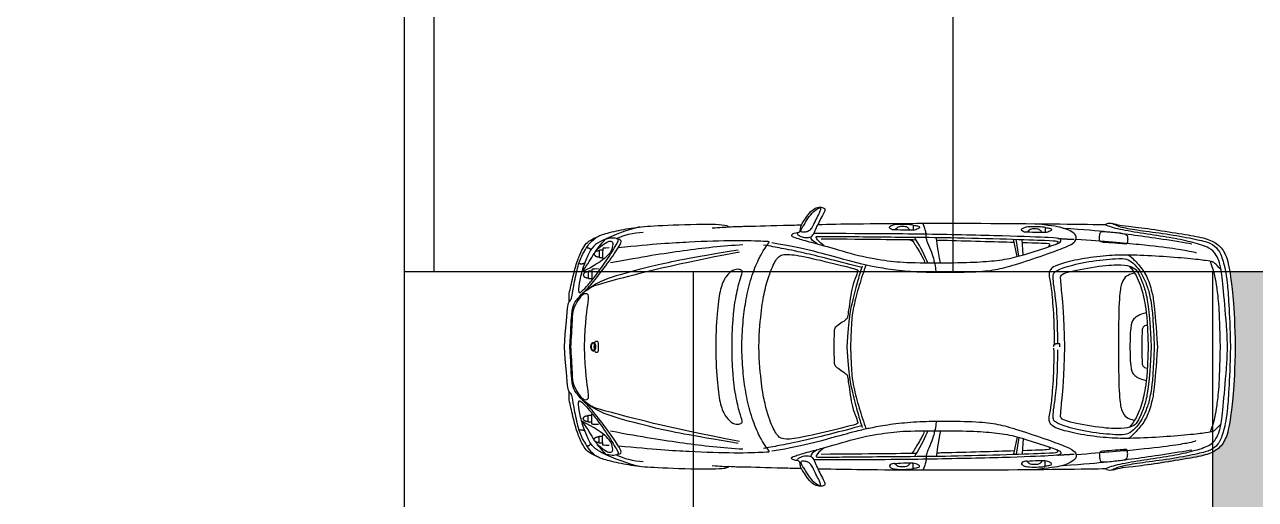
# Model space of a CAD drawing. Header units: metres. Extents: x 1203 to 2640, y 535 to 1122.
# Drawn here: x 1230.22 to 1239.85, y 617.97 to 621.69 of the extents above; entities that cross this region are included whole.
import ezdxf

# ---------------------------------------------------------------- set-up
doc = ezdxf.new("R2010")
doc.units = ezdxf.units.M
doc.layers.add('car', color=253, linetype='Continuous')
doc.layers.add('line work', color=7, linetype='Continuous')
picture_1 = doc.add_image_def('image1.png', size_in_pixel=(941, 730))

msp = doc.modelspace()

# ---------------------------------------------------------------- hatches: boundary and pattern name
at = {"layer": 'line work', "lineweight": -3}
h = msp.add_hatch(color=8, dxfattribs=at)
h.dxf.hatch_style = 1
edge = h.paths.add_edge_path()
edge.add_line((1243.584, 619.76), (1239.6533, 619.76))
edge.add_spline(control_points=[(1239.6533, 619.76), (1239.6556, 619.7463), (1239.6704, 619.6537), (1239.6897, 619.5106), (1239.696, 619.1698)], knot_values=[72.571127, 72.571127, 72.571127, 72.571127, 72.761434, 73.761434, 73.761434, 73.761434, 73.761434], degree=3, periodic=0)
edge.add_spline(control_points=[(1239.696, 619.1698), (1239.6897, 618.829), (1239.6573, 618.5886), (1239.6276, 618.4418), (1239.5739, 618.377), (1239.5339, 618.3514), (1239.52, 618.3443)], knot_values=[69.120782, 69.120782, 69.120782, 69.120782, 70.120782, 71.120782, 72.120782, 72.571127, 72.571127, 72.571127, 72.571127], degree=3, periodic=0)
edge.add_spline(control_points=[(1238.7321, 618.203), (1238.7337, 618.2032), (1238.7541, 618.2068), (1238.787, 618.2195), (1238.8738, 618.2257), (1239.0935, 618.2554), (1239.3151, 618.2923), (1239.449, 618.3152), (1239.503, 618.3357), (1239.52, 618.3443)], knot_values=[63.487135, 63.487135, 63.487135, 63.487135, 63.571127, 64.571127, 65.571127, 66.571127, 67.571127, 68.571127, 69.120782, 69.120782, 69.120782, 69.120782], degree=3, periodic=0)
edge.add_line((1239.52, 618.3443), (1239.52, 617.728))
edge.add_line((1239.52, 617.728), (1243.584, 617.728))
edge.add_line((1243.584, 617.728), (1243.584, 619.76))

# ---------------------------------------------------------------- linework, layer by layer
at = {"layer": 'car'}
for points in [[(1236.4227, 619.976), (1236.3881, 620.0016), (1236.377, 620.017), (1236.3728, 620.0294)], [(1237.1994, 620.0056), (1237.1859, 620.0281)], [(1237.9888, 619.8758), (1237.9611, 620.0121)], [(1238.0026, 619.8795), (1237.982, 620.0114)], [(1238.0368, 619.8893), (1238.0287, 620.0099)], [(1237.9888, 618.4639), (1237.9611, 618.3276)], [(1238.0026, 618.4601), (1237.982, 618.3282)], [(1238.0368, 618.4503), (1238.0287, 618.3298)], [(1236.4227, 618.3637), (1236.3881, 618.3381), (1236.377, 618.3226), (1236.3728, 618.3102)], [(1237.1994, 618.334), (1237.1859, 618.3115)]]:
    msp.add_lwpolyline(points, dxfattribs=at)
for points, knots in [([(1238.6885, 620.133), (1238.6857, 620.131), (1238.6845, 620.1289), (1238.6848, 620.1267), (1238.5535, 620.1289), (1237.6989, 620.14), (1236.8373, 620.1356), (1236.515, 620.1297), (1236.4292, 620.1278), (1236.4316, 620.1333), (1236.4419, 620.1557), (1236.4656, 620.1987), (1236.4881, 620.2428), (1236.4805, 620.2567), (1236.4465, 620.2658), (1236.4063, 620.2562), (1236.3618, 620.2208), (1236.3221, 620.1605), (1236.3094, 620.1386), (1236.3028, 620.1274), (1236.3013, 620.1247), (1236.2503, 620.1234), (1236.0572, 620.1179), (1235.8474, 620.1126), (1235.7812, 620.1118), (1235.7325, 620.109), (1235.7176, 620.1245), (1235.5981, 620.1352), (1235.1682, 620.119), (1235.0097, 620.1085), (1234.8465, 620.0774), (1234.733, 620.0478), (1234.7054, 620.0328), (1234.6973, 620.0274), (1234.6775, 620.0215), (1234.6308, 619.9957), (1234.6001, 619.9608), (1234.5646, 619.894), (1234.5292, 619.7936), (1234.4943, 619.6382), (1234.4772, 619.5702), (1234.4829, 619.5222), (1234.4805, 619.5184), (1234.4737, 619.5046), (1234.4661, 619.4628), (1234.4444, 619.1698), (1234.4661, 618.8768), (1234.4737, 618.835), (1234.4805, 618.8213), (1234.4829, 618.8175), (1234.4772, 618.7694), (1234.4943, 618.7015), (1234.5292, 618.5461), (1234.5646, 618.4456), (1234.6001, 618.3788), (1234.6308, 618.344), (1234.6775, 618.3182), (1234.6973, 618.3123), (1234.7054, 618.3068), (1234.733, 618.2919), (1234.8465, 618.2622), (1235.0097, 618.2311), (1235.1682, 618.2206), (1235.5981, 618.2044), (1235.7176, 618.2151), (1235.7325, 618.2306), (1235.7812, 618.2279), (1235.8474, 618.227), (1236.0572, 618.2217), (1236.2503, 618.2162), (1236.3013, 618.2149), (1236.3028, 618.2123), (1236.3094, 618.2011), (1236.3221, 618.1792), (1236.3618, 618.1189), (1236.4063, 618.0835), (1236.4465, 618.0739), (1236.4805, 618.083), (1236.4881, 618.0969), (1236.4656, 618.1409), (1236.4419, 618.1839), (1236.4316, 618.2064), (1236.4292, 618.2118), (1236.515, 618.2099), (1236.8373, 618.204), (1237.6989, 618.1996), (1238.5535, 618.2107), (1238.6848, 618.2129), (1238.6845, 618.2108), (1238.6857, 618.2087), (1238.6885, 618.2066), (1238.7047, 618.1998), (1238.7427, 618.2024), (1238.787, 618.2195), (1238.8738, 618.2257), (1239.0935, 618.2554), (1239.3151, 618.2923), (1239.4727, 618.3193), (1239.5618, 618.3625), (1239.6276, 618.4418), (1239.6573, 618.5886), (1239.6897, 618.829), (1239.696, 619.1698), (1239.6897, 619.5106), (1239.6573, 619.7511), (1239.6276, 619.8979), (1239.5618, 619.9771), (1239.4727, 620.0203), (1239.3151, 620.0474), (1239.0935, 620.0843), (1238.8738, 620.114), (1238.787, 620.1202), (1238.7427, 620.1373), (1238.7047, 620.1399), (1238.6885, 620.133)], [9.811373, 9.811373, 9.811373, 9.811373, 10.30411, 10.30411, 10.30411, 11.197316, 12.197316, 12.644155, 12.644155, 12.644155, 12.969408, 13.969408, 14.969408, 15.969408, 16.969408, 17.969408, 18.969408, 19.969408, 20.969408, 21.294549, 21.294549, 21.294549, 21.606904, 22.606904, 23.220672, 23.220672, 23.220672, 24.159635, 25.159635, 26.159635, 27.159635, 28.159635, 28.738873, 28.738873, 28.738873, 29.738873, 30.738873, 31.738873, 32.738873, 33.738873, 34.738873, 34.738873, 34.738873, 35.285563, 36.285563, 36.285563, 36.285563, 37.285563, 37.832254, 37.832254, 37.832254, 38.832254, 39.832254, 40.832254, 41.832254, 42.832254, 43.832254, 43.832254, 43.832254, 44.411492, 45.411492, 46.411492, 47.411492, 48.411492, 49.350455, 49.350455, 49.350455, 49.964223, 50.964223, 51.276578, 51.276578, 51.276578, 51.601719, 52.601719, 53.601719, 54.601719, 55.601719, 56.601719, 57.601719, 58.601719, 59.601719, 59.926972, 59.926972, 59.926972, 60.373811, 61.373811, 62.267016, 62.267016, 62.267016, 62.759754, 62.759754, 62.759754, 63.571127, 64.571127, 65.571127, 66.571127, 67.571127, 68.571127, 69.571127, 70.571127, 71.571127, 72.571127, 72.571127, 72.571127, 73.571127, 74.571127, 75.571127, 76.571127, 77.571127, 78.571127, 79.571127, 80.571127, 81.571127, 82.382499, 82.382499, 82.382499, 82.382499]), ([(1236.3013, 620.1247), (1236.2981, 620.1193), (1236.2915, 620.1069), (1236.2921, 620.1), (1236.2913, 620.0946), (1236.2906, 620.0891), (1236.2871, 620.0757), (1236.2828, 620.0647), (1236.268, 620.0604), (1236.267, 620.0513), (1236.2866, 620.0375), (1236.3221, 620.0217), (1236.3699, 620.026), (1236.3895, 620.0375), (1236.4126, 620.0887), (1236.4241, 620.1165), (1236.4292, 620.1278)], [18.325141, 18.325141, 18.325141, 18.325141, 19, 20, 20, 20, 21, 22, 23, 24, 25, 26, 27, 28, 29, 29.674747, 29.674747, 29.674747, 29.674747]), ([(1237.1754, 620.1209), (1237.19, 620.1192), (1237.2211, 620.1147), (1237.2281, 620.108), (1237.2205, 620.0968), (1237.1907, 620.0818), (1237.1269, 620.0812), (1237.0565, 620.0833), (1237.0334, 620.0862), (1237.0325, 620.0863)], [0.348642, 0.348642, 0.348642, 0.348642, 1, 2, 3, 4, 5, 6, 6.040441, 6.040441, 6.040441, 6.040441]), ([(1238.6848, 618.2129), (1238.6852, 618.2151), (1238.6872, 618.2174), (1238.6908, 618.2197), (1238.7194, 618.2328), (1238.8153, 618.2575), (1239.0051, 618.2875), (1239.213, 618.3174), (1239.3691, 618.3524), (1239.5033, 618.3947), (1239.5493, 618.4494), (1239.5748, 618.5078), (1239.5931, 618.5968), (1239.6171, 618.8631), (1239.6364, 619.1058), (1239.6358, 619.1698), (1239.6364, 619.2339), (1239.6171, 619.4766), (1239.5931, 619.7428), (1239.5748, 619.8318), (1239.5493, 619.8902), (1239.5033, 619.9449), (1239.3691, 619.9872), (1239.213, 620.0222), (1239.0051, 620.0521), (1238.8153, 620.0821), (1238.7194, 620.1068), (1238.6908, 620.1199), (1238.6872, 620.1222), (1238.6852, 620.1245), (1238.6848, 620.1267)], [0, 0, 0, 0, 0.507262, 0.507262, 0.507262, 1.359712, 2.359712, 3.359712, 4.359712, 5.359712, 6.359712, 7.359712, 8.359712, 9.359712, 10.359712, 10.359712, 10.359712, 11.359712, 12.359712, 13.359712, 14.359712, 15.359712, 16.359712, 17.359712, 18.359712, 19.359712, 20.212163, 20.212163, 20.212163, 20.719425, 20.719425, 20.719425, 20.719425]), ([(1238.7321, 620.1367), (1238.7683, 620.1166), (1238.8257, 620.1003), (1238.9871, 620.0751), (1239.2132, 620.0474), (1239.4197, 620.0051), (1239.508, 619.9825), (1239.5641, 619.9373), (1239.6028, 619.849), (1239.6342, 619.7067), (1239.6509, 619.4609), (1239.6597, 619.1698), (1239.6509, 618.8787), (1239.6342, 618.6329), (1239.6028, 618.4907), (1239.5641, 618.4024), (1239.508, 618.3572), (1239.4197, 618.3345), (1239.2132, 618.2922), (1238.9871, 618.2645), (1238.8257, 618.2394), (1238.7683, 618.2231), (1238.7321, 618.203)], [0, 0, 0, 0, 1, 2, 3, 4, 5, 6, 7, 8, 9, 9, 9, 10, 11, 12, 13, 14, 15, 16, 17, 18, 18, 18, 18]), ([(1234.4829, 619.5222), (1234.4849, 619.5253), (1234.4915, 619.5329), (1234.5048, 619.5565), (1234.512, 619.615), (1234.5435, 619.7816), (1234.5759, 619.8789), (1234.6412, 619.9846), (1234.6752, 620.01), (1234.6914, 620.0234), (1234.6973, 620.0274)], [1.54669, 1.54669, 1.54669, 1.54669, 2, 3, 4, 5, 6, 7, 8, 8.420762, 8.420762, 8.420762, 8.420762]), ([(1238.2091, 620.1027), (1238.2237, 620.101), (1238.2548, 620.0965), (1238.2618, 620.0897), (1238.2542, 620.0785), (1238.2244, 620.0635), (1238.1606, 620.063), (1238.0902, 620.0651), (1238.0671, 620.068), (1238.0662, 620.0681)], [0.348642, 0.348642, 0.348642, 0.348642, 1, 2, 3, 4, 5, 6, 6.040441, 6.040441, 6.040441, 6.040441]), ([(1234.8633, 618.3285), (1234.8921, 618.3294), (1234.8906, 618.3528), (1234.8614, 618.4075), (1234.7352, 618.5811), (1234.6331, 618.7095), (1234.5762, 618.7606), (1234.5412, 618.8029), (1234.523, 618.8277), (1234.4989, 618.8911), (1234.496, 619.056), (1234.4872, 619.1698), (1234.496, 619.2836), (1234.4989, 619.4485), (1234.523, 619.512), (1234.5412, 619.5368), (1234.5762, 619.5791), (1234.6331, 619.6301), (1234.7352, 619.7585), (1234.8614, 619.9321), (1234.8906, 619.9869), (1234.8921, 620.0102), (1234.8633, 620.0112)], [0, 0, 0, 0, 1, 2, 3, 4, 5, 6, 7, 8, 9, 9, 9, 10, 11, 12, 13, 14, 15, 16, 17, 18, 18, 18, 18]), ([(1234.7021, 619.9348), (1234.7752, 619.9919), (1234.803, 620.0007), (1234.8254, 619.9889), (1234.823, 619.9552), (1234.8004, 619.8853), (1234.6806, 619.8016), (1234.5803, 619.7538), (1234.6192, 619.7998), (1234.6469, 619.8512), (1234.6752, 619.8957), (1234.6785, 619.9007)], [0, 0, 0, 0, 1, 2, 3, 4, 5, 5, 5, 6, 6.129685, 6.129685, 6.129685, 6.129685]), ([(1234.8664, 618.3949), (1235.147, 618.3663), (1235.4339, 618.3485), (1235.7875, 618.3363), (1236.0432, 618.3459), (1236.0485, 618.3469), (1236.0494, 618.3502), (1236.0413, 618.3613), (1236.0106, 618.4048), (1235.9599, 618.4876), (1235.8991, 618.6508), (1235.8618, 618.8174), (1235.8422, 618.9705), (1235.8342, 619.1159), (1235.8334, 619.1698), (1235.8342, 619.2238), (1235.8422, 619.3691), (1235.8618, 619.5223), (1235.8991, 619.6888), (1235.9599, 619.852), (1236.0106, 619.9348), (1236.0413, 619.9784), (1236.0494, 619.9894), (1236.0485, 619.9927), (1236.0432, 619.9937), (1235.7875, 620.0033), (1235.4339, 619.9911), (1235.147, 619.9733), (1234.8664, 619.9448)], [0, 0, 0, 0, 1, 2, 3, 4, 5, 6, 7, 8, 9, 10, 11, 12, 12, 12, 13, 14, 15, 16, 17, 18, 19, 20, 21, 22, 23, 24, 24, 24, 24]), ([(1237.2897, 619.8276), (1237.2723, 619.8733), (1237.2308, 619.9524), (1237.1994, 620.0056), (1237.0546, 620.0077), (1236.8525, 620.0096), (1236.4548, 620.0128)], [0, 0, 0, 0, 1, 1, 1, 1.647053, 1.647053, 1.647053, 1.647053]), ([(1237.9664, 619.986), (1237.8187, 619.9903), (1237.573, 619.9979), (1237.3757, 620.0024), (1237.3599, 620.0027)], [2.031077, 2.031077, 2.031077, 2.031077, 3, 3.084546, 3.084546, 3.084546, 3.084546]), ([(1238.237, 619.9538), (1238.2526, 619.9711), (1238.2472, 619.9779), (1238.1417, 619.9808), (1238.0305, 619.9841)], [0, 0, 0, 0, 1, 1.877916, 1.877916, 1.877916, 1.877916]), ([(1235.9663, 619.1698), (1235.9773, 618.9213), (1236.0143, 618.6948), (1236.0761, 618.5328), (1236.1228, 618.4504), (1236.1955, 618.4408), (1236.3575, 618.4696), (1236.6842, 618.5493), (1236.7432, 618.5671), (1236.7421, 618.5733), (1236.7394, 618.5892), (1236.703, 618.6803), (1236.6854, 618.7647), (1236.6728, 618.8647), (1236.6619, 618.9349), (1236.661, 618.9493), (1236.6223, 618.9782), (1236.5737, 619.0097), (1236.5557, 619.0286), (1236.5557, 619.0637), (1236.5548, 619.1698), (1236.5557, 619.2759), (1236.5557, 619.311), (1236.5737, 619.33), (1236.6223, 619.3615), (1236.661, 619.3903), (1236.6619, 619.4047), (1236.6728, 619.475), (1236.6854, 619.5749), (1236.703, 619.6593), (1236.7394, 619.7504), (1236.7421, 619.7663), (1236.7432, 619.7725), (1236.6842, 619.7904), (1236.3575, 619.87), (1236.1955, 619.8988), (1236.1228, 619.8892), (1236.0761, 619.8068), (1236.0143, 619.6449), (1235.9773, 619.4184), (1235.9663, 619.1698)], [0, 0, 0, 0, 1, 2, 3, 4, 5, 6, 7, 8, 9, 10, 11, 12, 13, 14, 15, 16, 17, 18, 18, 18, 19, 20, 21, 22, 23, 24, 25, 26, 27, 28, 29, 30, 31, 32, 33, 34, 35, 36, 36, 36, 36]), ([(1239.5857, 619.7732), (1239.5358, 619.8276), (1239.5223, 619.8346), (1239.4797, 619.8435), (1239.3397, 619.8601), (1239.1027, 619.879), (1238.8581, 619.8902), (1238.6944, 619.8849), (1238.4823, 619.8595), (1238.3086, 619.8151), (1238.2589, 619.7874), (1238.243, 619.7631), (1238.2371, 619.733), (1238.2477, 619.6816), (1238.2584, 619.6205), (1238.2759, 619.415), (1238.2794, 619.2477), (1238.2776, 619.1802)], [0, 0, 0, 0, 1, 2, 3, 4, 5, 6, 7, 8, 9, 10, 11, 12, 13, 14, 14.950636, 14.950636, 14.950636, 14.950636]), ([(1238.3072, 619.1932), (1238.3067, 619.3791), (1238.2944, 619.5329), (1238.2766, 619.6457), (1238.2676, 619.7241), (1238.2748, 619.7538), (1238.3442, 619.7898), (1238.5459, 619.8421), (1238.7864, 619.8628), (1238.8458, 619.8592), (1238.898, 619.8304), (1238.9512, 619.7646), (1238.98, 619.7079), (1239.0115, 619.6376), (1239.034, 619.5467), (1239.052, 619.4296), (1239.0619, 619.1698), (1239.052, 618.91), (1239.034, 618.793), (1239.0115, 618.702), (1238.98, 618.6318), (1238.9512, 618.575), (1238.898, 618.5093), (1238.8458, 618.4805), (1238.7864, 618.4769), (1238.5459, 618.4976), (1238.3442, 618.5498), (1238.2748, 618.5858), (1238.2676, 618.6155), (1238.2766, 618.6939), (1238.2944, 618.8068), (1238.3067, 618.9606), (1238.3072, 619.1464)], [0, 0, 0, 0, 0.960685, 1.960685, 2.960685, 3.960685, 4.960685, 5.960685, 6.960685, 7.960685, 8.960685, 9.960685, 10.960685, 11.960685, 12.960685, 13.960685, 13.960685, 13.960685, 14.960685, 15.960685, 16.960685, 17.960685, 18.960685, 19.960685, 20.960685, 21.960685, 22.960685, 23.960685, 24.960685, 25.960685, 26.960685, 27.921371, 27.921371, 27.921371, 27.921371]), ([(1238.8646, 619.8875), (1238.888, 619.8699), (1238.9411, 619.8123), (1239.0051, 619.7303), (1239.0456, 619.6033), (1239.0663, 619.4944), (1239.087, 619.1698), (1239.0663, 618.8453), (1239.0456, 618.7363), (1239.0051, 618.6093), (1238.9411, 618.5274), (1238.888, 618.4697), (1238.8646, 618.4521)], [0, 0, 0, 0, 1, 2, 3, 4, 4, 4, 5, 6, 7, 8, 8, 8, 8]), ([(1239.5007, 619.8388), (1239.5331, 619.7511), (1239.5519, 619.6332), (1239.5738, 619.463), (1239.5775, 619.1698), (1239.5738, 618.8767), (1239.5519, 618.7064), (1239.5331, 618.5885), (1239.5007, 618.5009)], [0, 0, 0, 0, 0.881811, 1.881811, 1.881811, 1.881811, 2.881811, 3.763623, 3.763623, 3.763623, 3.763623]), ([(1234.7107, 619.7794), (1234.6658, 619.7781), (1234.6608, 619.7756), (1234.6592, 619.7725), (1234.6592, 619.6959), (1234.6597, 619.695), (1234.6615, 619.6945), (1234.6629, 619.6945)], [0, 0, 0, 0, 1, 2, 3, 4, 4.488989, 4.488989, 4.488989, 4.488989]), ([(1235.7574, 619.1698), (1235.7618, 618.9261), (1235.7874, 618.7737), (1235.8163, 618.6481), (1235.8419, 618.5803), (1235.8352, 618.5736), (1235.8163, 618.5614), (1235.7641, 618.5647), (1235.7085, 618.6136), (1235.6629, 618.7104), (1235.6418, 618.8683), (1235.6306, 619.0517), (1235.6298, 619.1698), (1235.6306, 619.2879), (1235.6418, 619.4714), (1235.6629, 619.6293), (1235.7085, 619.726), (1235.7641, 619.7749), (1235.8163, 619.7783), (1235.8352, 619.766), (1235.8419, 619.7594), (1235.8163, 619.6915), (1235.7874, 619.5659), (1235.7618, 619.4136), (1235.7574, 619.1698)], [0, 0, 0, 0, 1, 2, 3, 4, 5, 6, 7, 8, 9, 10, 10, 10, 11, 12, 13, 14, 15, 16, 17, 18, 19, 20, 20, 20, 20]), ([(1236.777, 619.8022), (1236.7653, 619.7707), (1236.7437, 619.6959), (1236.6987, 619.5356), (1236.6707, 619.3942), (1236.6572, 619.1698), (1236.6707, 618.9454), (1236.6987, 618.804), (1236.7437, 618.6437), (1236.7653, 618.569), (1236.777, 618.5374)], [0, 0, 0, 0, 1, 2, 3, 3, 3, 4, 5, 6, 6, 6, 6]), ([(1236.8049, 619.812), (1236.7879, 619.7612), (1236.7465, 619.6347), (1236.7087, 619.4871), (1236.6898, 619.3817), (1236.6853, 619.1698), (1236.6898, 618.9579), (1236.7087, 618.8526), (1236.7465, 618.705), (1236.7879, 618.5784), (1236.8049, 618.5276)], [0, 0, 0, 0, 0.85838, 1.85838, 2.85838, 2.85838, 2.85838, 3.85838, 4.85838, 5.71676, 5.71676, 5.71676, 5.71676]), ([(1238.3613, 619.1698), (1238.3559, 618.9182), (1238.3388, 618.7425), (1238.3289, 618.6345), (1238.3289, 618.6092), (1238.3676, 618.5849), (1238.6477, 618.5318), (1238.8179, 618.5246), (1238.8901, 618.5424), (1238.9303, 618.5721), (1238.9662, 618.6539), (1239.0007, 618.7525), (1239.016, 618.8521), (1239.0315, 619.0093), (1239.0374, 619.1698), (1239.0315, 619.3303), (1239.016, 619.4875), (1239.0007, 619.5871), (1238.9662, 619.6857), (1238.9303, 619.7675), (1238.8901, 619.7972), (1238.8179, 619.8151), (1238.6477, 619.8078), (1238.3676, 619.7547), (1238.3289, 619.7304), (1238.3289, 619.7052), (1238.3388, 619.5971), (1238.3559, 619.4215), (1238.3613, 619.1698)], [0, 0, 0, 0, 1, 2, 3, 4, 5, 6, 7, 8, 9, 10, 11, 12, 12, 12, 13, 14, 15, 16, 17, 18, 19, 20, 21, 22, 23, 24, 24, 24, 24]), ([(1238.9087, 619.7464), (1238.8747, 619.7392), (1238.8458, 619.7236), (1238.8058, 619.6903), (1238.7813, 619.5479), (1238.7836, 619.1698), (1238.7813, 618.7917), (1238.8058, 618.6494), (1238.8458, 618.616), (1238.8747, 618.6005), (1238.9087, 618.5932)], [0, 0, 0, 0, 1, 2, 3, 3, 3, 4, 5, 6, 6, 6, 6]), ([(1238.8659, 619.8018), (1238.9126, 619.752), (1238.9578, 619.6499), (1238.9885, 619.528), (1239.0089, 619.388), (1239.0147, 619.1698), (1239.0089, 618.9517), (1238.9885, 618.8116), (1238.9578, 618.6898), (1238.9126, 618.5876), (1238.8659, 618.5378)], [0, 0, 0, 0, 1, 2, 3, 3, 3, 4, 5, 6, 6, 6, 6]), ([(1234.6031, 619.1698), (1234.6085, 618.9663), (1234.6391, 618.7798), (1234.6328, 618.7555), (1234.5897, 618.7509), (1234.5516, 618.8057), (1234.5078, 618.8796), (1234.5078, 618.9363), (1234.4974, 619.1094), (1234.4924, 619.1698), (1234.4974, 619.2303), (1234.5078, 619.4033), (1234.5078, 619.4601), (1234.5516, 619.5339), (1234.5897, 619.5887), (1234.6328, 619.5841), (1234.6391, 619.5598), (1234.6085, 619.3734), (1234.6031, 619.1698)], [0, 0, 0, 0, 1, 2, 3, 4, 5, 6, 7, 7, 7, 8, 9, 10, 11, 12, 13, 14, 14, 14, 14]), ([(1239, 619.4355), (1238.9425, 619.4212), (1238.8992, 619.389), (1238.8736, 619.3545), (1238.8714, 619.1698), (1238.8736, 618.9852), (1238.8992, 618.9507), (1238.9425, 618.9184), (1239, 618.9042)], [0, 0, 0, 0, 1, 2, 2, 2, 3, 4, 4, 4, 4]), ([(1239.008, 619.3368), (1238.9894, 619.3367), (1238.9723, 619.3237), (1238.9652, 619.3047), (1238.9664, 619.1698), (1238.9652, 619.0349), (1238.9723, 619.016), (1238.9894, 619.003), (1239.008, 619.0029)], [0, 0, 0, 0, 1, 2, 2, 2, 3, 4, 4, 4, 4]), ([(1234.6814, 619.1472), (1234.6805, 619.1531), (1234.6796, 619.1605), (1234.6789, 619.1698), (1234.6796, 619.1792), (1234.6805, 619.1866), (1234.6814, 619.1924)], [0, 0, 0, 0, 0.2081908, 0.2081908, 0.2081908, 0.4163816, 0.4163816, 0.4163816, 0.4163816]), ([(1234.6821, 619.1963), (1234.6855, 619.2148), (1234.6964, 619.2148), (1234.7102, 619.2148), (1234.7102, 619.1698), (1234.7102, 619.1249), (1234.6964, 619.1249), (1234.6855, 619.1249), (1234.6821, 619.1434)], [0, 0, 0, 0, 0.743553, 1.743553, 1.743553, 1.743553, 2.743553, 3.487107, 3.487107, 3.487107, 3.487107]), ([(1239.5857, 618.5664), (1239.5358, 618.5121), (1239.5223, 618.505), (1239.4797, 618.4961), (1239.3397, 618.4796), (1239.1027, 618.4607), (1238.8581, 618.4495), (1238.6944, 618.4548), (1238.4823, 618.4802), (1238.3086, 618.5245), (1238.2589, 618.5523), (1238.243, 618.5765), (1238.2371, 618.6066), (1238.2477, 618.658), (1238.2584, 618.7191), (1238.2759, 618.9247), (1238.2794, 619.092), (1238.2776, 619.1594)], [0, 0, 0, 0, 1, 2, 3, 4, 5, 6, 7, 8, 9, 10, 11, 12, 13, 14, 14.950636, 14.950636, 14.950636, 14.950636]), ([(1234.4829, 618.8175), (1234.4849, 618.8144), (1234.4915, 618.8067), (1234.5048, 618.7832), (1234.512, 618.7246), (1234.5435, 618.558), (1234.5759, 618.4608), (1234.6412, 618.3551), (1234.6752, 618.3296), (1234.6914, 618.3162), (1234.6973, 618.3123)], [1.54669, 1.54669, 1.54669, 1.54669, 2, 3, 4, 5, 6, 7, 8, 8.420762, 8.420762, 8.420762, 8.420762]), ([(1234.7021, 618.4049), (1234.7752, 618.3478), (1234.803, 618.3389), (1234.8254, 618.3507), (1234.823, 618.3844), (1234.8004, 618.4543), (1234.6806, 618.538), (1234.5803, 618.5858), (1234.6192, 618.5398), (1234.6469, 618.4884), (1234.6752, 618.444), (1234.6785, 618.4389)], [0, 0, 0, 0, 1, 2, 3, 4, 5, 5, 5, 6, 6.129685, 6.129685, 6.129685, 6.129685]), ([(1234.7107, 618.5603), (1234.6658, 618.5615), (1234.6608, 618.564), (1234.6592, 618.5672), (1234.6592, 618.6438), (1234.6597, 618.6446), (1234.6615, 618.6451), (1234.6629, 618.6452)], [0, 0, 0, 0, 1, 2, 3, 4, 4.488989, 4.488989, 4.488989, 4.488989]), ([(1237.2897, 618.512), (1237.2723, 618.4663), (1237.2308, 618.3872), (1237.1994, 618.334), (1237.0546, 618.3319), (1236.8525, 618.3301), (1236.4548, 618.3268)], [0, 0, 0, 0, 1, 1, 1, 1.647053, 1.647053, 1.647053, 1.647053]), ([(1236.3013, 618.2149), (1236.2981, 618.2204), (1236.2915, 618.2327), (1236.2921, 618.2396), (1236.2913, 618.2451), (1236.2906, 618.2505), (1236.2871, 618.2639), (1236.2828, 618.2749), (1236.268, 618.2792), (1236.267, 618.2883), (1236.2866, 618.3022), (1236.3221, 618.318), (1236.3699, 618.3137), (1236.3895, 618.3022), (1236.4126, 618.251), (1236.4241, 618.2232), (1236.4292, 618.2118)], [18.325141, 18.325141, 18.325141, 18.325141, 19, 20, 20, 20, 21, 22, 23, 24, 25, 26, 27, 28, 29, 29.674747, 29.674747, 29.674747, 29.674747]), ([(1237.9664, 618.3537), (1237.8187, 618.3493), (1237.573, 618.3417), (1237.3757, 618.3373), (1237.3599, 618.3369)], [2.031077, 2.031077, 2.031077, 2.031077, 3, 3.084546, 3.084546, 3.084546, 3.084546]), ([(1238.237, 618.3858), (1238.2526, 618.3685), (1238.2472, 618.3618), (1238.1417, 618.3588), (1238.0305, 618.3556)], [0, 0, 0, 0, 1, 1.877916, 1.877916, 1.877916, 1.877916]), ([(1237.1754, 618.2187), (1237.19, 618.2204), (1237.2211, 618.2249), (1237.2281, 618.2317), (1237.2205, 618.2429), (1237.1907, 618.2579), (1237.1269, 618.2584), (1237.0565, 618.2563), (1237.0334, 618.2534), (1237.0325, 618.2533)], [0.348642, 0.348642, 0.348642, 0.348642, 1, 2, 3, 4, 5, 6, 6.040441, 6.040441, 6.040441, 6.040441]), ([(1238.2091, 618.2369), (1238.2237, 618.2386), (1238.2548, 618.2432), (1238.2618, 618.2499), (1238.2542, 618.2611), (1238.2244, 618.2761), (1238.1606, 618.2766), (1238.0902, 618.2746), (1238.0671, 618.2717), (1238.0662, 618.2715)], [0.348642, 0.348642, 0.348642, 0.348642, 1, 2, 3, 4, 5, 6, 6.040441, 6.040441, 6.040441, 6.040441])]:
    msp.add_open_spline(points, degree=3, knots=knots, dxfattribs=at)
for points, degree in [([(1236.3121, 620.1118), (1236.3071, 620.1043), (1236.2983, 620.0921), (1236.296, 620.0782), (1236.2971, 620.0669), (1236.3119, 620.0666), (1236.346, 620.0681), (1236.3708, 620.0852), (1236.3871, 620.1107), (1236.413, 620.1685), (1236.4417, 620.2193), (1236.4503, 620.2445), (1236.4509, 620.2625), (1236.427, 620.2519), (1236.3708, 620.2084), (1236.3285, 620.1371), (1236.3172, 620.1193), (1236.3121, 620.1118)], 3), ([(1236.0688, 619.9858), (1236.2168, 619.961), (1236.3985, 619.9223), (1236.648, 619.8508), (1236.7837, 619.8166), (1236.8551, 619.8005), (1237.0142, 619.7728), (1237.2009, 619.7553), (1237.3979, 619.7516), (1237.6904, 619.7553), (1237.8378, 619.7743), (1237.9822, 619.8144), (1238.2434, 619.9019), (1238.3878, 619.9574), (1238.4396, 619.9858), (1238.4542, 620.0179), (1238.4476, 620.0464), (1238.4257, 620.0653), (1238.3564, 620.1047), (1238.239, 620.12), (1238.1244, 620.1336)], 3), ([(1237.1757, 620.0949), (1237.176, 620.1017), (1237.1773, 620.1268), (1237.1682, 620.1263), (1237.1326, 620.1302), (1237.0433, 620.1313), (1237.0131, 620.1236), (1236.989, 620.1107), (1236.9881, 620.1022), (1236.9999, 620.0892), (1237.0244, 620.0831), (1237.0346, 620.0861), (1237.0497, 620.1024), (1237.0623, 620.1117), (1237.1072, 620.1121), (1237.1377, 620.1049), (1237.148, 620.0817), (1237.1569, 620.0819), (1237.1732, 620.0827), (1237.1753, 620.0857), (1237.1754, 620.088), (1237.1757, 620.0949)], 3), ([(1237.3564, 619.7531), (1237.3528, 619.805), (1237.3402, 619.8274), (1237.3402, 619.8528), (1237.3159, 619.9248), (1237.2799, 620.0043), (1237.2763, 620.0274), (1237.2771, 620.0274), (1237.277, 620.0507), (1237.2744, 620.0779), (1237.2654, 620.0977), (1237.2519, 620.1368)], 3), ([(1235.0335, 620.108), (1234.9462, 620.0876), (1234.8299, 620.0469), (1234.7421, 620.0017)], 3), ([(1234.8539, 620.0169), (1234.9032, 620.0438), (1234.9857, 620.0639), (1235.0609, 620.0682)], 3), ([(1235.6027, 620.1001), (1235.6618, 620.1045), (1235.7018, 620.1072), (1235.7325, 620.109)], 3), ([(1236.277, 620.0634), (1236.2439, 620.0586), (1236.2222, 620.0493), (1236.2219, 620.04), (1236.2315, 620.0296), (1236.3401, 619.997), (1236.4771, 619.9628), (1236.7558, 619.8777), (1236.9864, 619.8392), (1237.1497, 619.8269), (1237.5615, 619.8269), (1237.7496, 619.8365), (1237.9143, 619.8543), (1238.0584, 619.8941), (1238.2926, 619.972), (1238.3317, 619.9879), (1238.3325, 620.0081), (1238.3193, 620.017), (1238.2906, 620.0228), (1237.9166, 620.0381), (1237.2742, 620.0518), (1236.8995, 620.056), (1236.3967, 620.0556)], 3), ([(1236.4787, 619.9606), (1236.437, 619.9924), (1236.4164, 620.0203), (1236.4156, 620.0315), (1236.4215, 620.0346), (1236.4571, 620.035), (1237.1739, 620.0277), (1237.4324, 620.0268), (1237.9395, 620.0133), (1238.2403, 620.0025), (1238.3139, 619.9976), (1238.3111, 619.9894), (1238.2992, 619.9756)], 3), ([(1237.388, 619.8274), (1237.3726, 619.9226), (1237.3568, 620.0028), (1237.3587, 620.0265)], 3), ([(1238.2094, 620.0766), (1238.2097, 620.0835), (1238.211, 620.1086), (1238.2019, 620.1081), (1238.1662, 620.112), (1238.077, 620.113), (1238.0467, 620.1054), (1238.0226, 620.0924), (1238.0218, 620.084), (1238.0336, 620.071), (1238.0581, 620.0648), (1238.0683, 620.0678), (1238.0834, 620.0842), (1238.096, 620.0935), (1238.1409, 620.0939), (1238.1714, 620.0867), (1238.1817, 620.0635), (1238.1906, 620.0636), (1238.2069, 620.0645), (1238.209, 620.0675), (1238.209, 620.0698), (1238.2094, 620.0766)], 3), ([(1238.35, 620.0989), (1238.5174, 620.0894), (1238.7108, 620.0697), (1238.9085, 620.0458), (1239.1176, 620.0161), (1239.3057, 619.9865), (1239.3574, 619.9759)], 3), ([(1238.6914, 620.071), (1238.6649, 620.0728), (1238.6526, 620.0719), (1238.6423, 620.0666), (1238.6361, 620.0552), (1238.6337, 620.0204), (1238.6337, 620.0042), (1238.6374, 619.9945), (1238.6528, 619.9881), (1238.6953, 619.985), (1238.8113, 619.977), (1238.8415, 619.9743), (1238.8444, 619.9743), (1238.8514, 619.9772), (1238.8553, 619.9996), (1238.8535, 620.0328), (1238.8492, 620.048), (1238.8117, 620.0608), (1238.7179, 620.0691), (1238.6914, 620.071)], 3), ([(1234.6304, 619.6559), (1234.6133, 619.6365), (1234.5748, 619.5951), (1234.5602, 619.5915), (1234.5522, 619.6075), (1234.5675, 619.7199), (1234.6069, 619.8373), (1234.6471, 619.9336), (1234.7018, 619.9832), (1234.774, 620.0182), (1234.8367, 620.0226), (1234.8695, 620.0138), (1234.8652, 619.989), (1234.7718, 619.8373), (1234.6777, 619.7118), (1234.6475, 619.6754), (1234.6304, 619.6559)], 3), ([(1234.6187, 619.946), (1234.6398, 619.9472), (1234.6518, 619.9293)], 2), ([(1234.6855, 619.9113), (1234.706, 619.9415), (1234.7296, 619.9713), (1234.7668, 620.0114)], 3), ([(1234.7958, 619.9437), (1234.7509, 619.9424), (1234.7459, 619.9399), (1234.7443, 619.9368), (1234.7443, 619.8601), (1234.7449, 619.8591), (1234.748, 619.8584), (1234.7553, 619.8592)], 3), ([(1234.8063, 619.8285), (1235.059, 619.8765), (1235.3827, 619.9273), (1235.6828, 619.961), (1235.8418, 619.9704)], 3), ([(1236.7724, 619.7894), (1236.6068, 619.8346), (1236.2898, 619.9139), (1236.1394, 619.94), (1236.0583, 619.958), (1236.0025, 619.9661)], 3), ([(1237.1459, 620.0063), (1237.1711, 620.006), (1237.1792, 619.9861), (1237.2529, 619.8683), (1237.2657, 619.8338), (1237.2649, 619.8278)], 3), ([(1238.3071, 620.0188), (1238.3928, 620.0117), (1238.4359, 620.0117)], 2), ([(1238.4499, 620.0133), (1238.6717, 619.9969), (1238.976, 619.9709), (1239.2325, 619.939), (1239.3483, 619.9178), (1239.3802, 619.9113), (1239.3896, 619.9054)], 3), ([(1235.8145, 619.9112), (1235.2208, 619.7967), (1234.6827, 619.6503), (1234.6703, 619.6438), (1234.5998, 619.6003), (1234.5738, 619.5743)], 3), ([(1235.8049, 619.9265), (1235.4197, 619.8638), (1235.1396, 619.8054), (1234.8339, 619.723), (1234.6924, 619.6719), (1234.5896, 619.5902)], 3), ([(1234.7448, 619.9253), (1234.7182, 619.9253), (1234.7167, 619.9253), (1234.7167, 619.922), (1234.7167, 619.8699), (1234.7184, 619.8699), (1234.7202, 619.8699), (1234.7446, 619.8699)], 3), ([(1234.5584, 619.8229), (1234.5782, 619.8154), (1234.6042, 619.8261)], 2), ([(1234.6597, 619.761), (1234.6331, 619.761), (1234.6316, 619.761), (1234.6316, 619.7577), (1234.6316, 619.7056), (1234.6333, 619.7056), (1234.6352, 619.7056), (1234.6595, 619.7056)], 3), ([(1238.3231, 619.1698), (1238.3231, 619.19), (1238.3231, 619.1933), (1238.3231, 619.1933), (1238.2857, 619.1933), (1238.2829, 619.1839), (1238.2714, 619.175), (1238.2714, 619.1698)], 3), ([(1234.6304, 618.6837), (1234.6133, 618.7032), (1234.5748, 618.7445), (1234.5602, 618.7482), (1234.5522, 618.7321), (1234.5675, 618.6198), (1234.6069, 618.5023), (1234.6471, 618.406), (1234.7018, 618.3564), (1234.774, 618.3214), (1234.8367, 618.317), (1234.8695, 618.3258), (1234.8652, 618.3506), (1234.7718, 618.5023), (1234.6777, 618.6278), (1234.6475, 618.6643), (1234.6304, 618.6837)], 3), ([(1235.8145, 618.4284), (1235.2208, 618.543), (1234.6827, 618.6893), (1234.6703, 618.6958), (1234.5998, 618.7394), (1234.5738, 618.7654)], 3), ([(1235.8049, 618.4131), (1235.4197, 618.4759), (1235.1396, 618.5342), (1234.8339, 618.6167), (1234.6924, 618.6677), (1234.5896, 618.7495)], 3), ([(1234.6597, 618.5786), (1234.6331, 618.5786), (1234.6316, 618.5786), (1234.6316, 618.5819), (1234.6316, 618.634), (1234.6333, 618.634), (1234.6352, 618.634), (1234.6595, 618.634)], 3), ([(1236.0688, 618.3538), (1236.2168, 618.3786), (1236.3985, 618.4173), (1236.648, 618.4888), (1236.7837, 618.5231), (1236.8551, 618.5391), (1237.0142, 618.5668), (1237.2009, 618.5844), (1237.3979, 618.588), (1237.6904, 618.5844), (1237.8378, 618.5654), (1237.9822, 618.5253), (1238.2434, 618.4377), (1238.3878, 618.3823), (1238.4396, 618.3538), (1238.4542, 618.3217), (1238.4476, 618.2933), (1238.4257, 618.2743), (1238.3564, 618.2349), (1238.239, 618.2196), (1238.1244, 618.2061)], 3), ([(1237.3564, 618.5865), (1237.3528, 618.5346), (1237.3402, 618.5123), (1237.3402, 618.4869), (1237.3159, 618.4148), (1237.2799, 618.3353), (1237.2763, 618.3123), (1237.2771, 618.3123), (1237.277, 618.2889), (1237.2744, 618.2617), (1237.2654, 618.2419), (1237.2519, 618.2028)], 3), ([(1234.5584, 618.5168), (1234.5782, 618.5242), (1234.6042, 618.5135)], 2), ([(1234.8063, 618.5112), (1235.059, 618.4631), (1235.3827, 618.4123), (1235.6828, 618.3786), (1235.8418, 618.3693)], 3), ([(1236.7724, 618.5502), (1236.6068, 618.505), (1236.2898, 618.4258), (1236.1394, 618.3996), (1236.0583, 618.3816), (1236.0025, 618.3735)], 3), ([(1236.277, 618.2762), (1236.2439, 618.281), (1236.2222, 618.2903), (1236.2219, 618.2996), (1236.2315, 618.3101), (1236.3401, 618.3426), (1236.4771, 618.3769), (1236.7558, 618.462), (1236.9864, 618.5004), (1237.1497, 618.5128), (1237.5615, 618.5128), (1237.7496, 618.5031), (1237.9143, 618.4853), (1238.0584, 618.4455), (1238.2926, 618.3676), (1238.3317, 618.3517), (1238.3325, 618.3316), (1238.3193, 618.3227), (1238.2906, 618.3169), (1237.9166, 618.3015), (1237.2742, 618.2878), (1236.8995, 618.2837), (1236.3967, 618.284)], 3), ([(1237.1459, 618.3333), (1237.1711, 618.3336), (1237.1792, 618.3535), (1237.2529, 618.4714), (1237.2657, 618.5059), (1237.2649, 618.5118)], 3), ([(1237.388, 618.5123), (1237.3726, 618.4171), (1237.3568, 618.3369), (1237.3587, 618.3131)], 3), ([(1234.6187, 618.3936), (1234.6398, 618.3924), (1234.6518, 618.4103)], 2), ([(1234.6855, 618.4283), (1234.706, 618.3982), (1234.7296, 618.3683), (1234.7668, 618.3283)], 3), ([(1234.7448, 618.4143), (1234.7182, 618.4143), (1234.7167, 618.4143), (1234.7167, 618.4176), (1234.7167, 618.4697), (1234.7184, 618.4697), (1234.7202, 618.4697), (1234.7446, 618.4697)], 3), ([(1234.7958, 618.396), (1234.7509, 618.3972), (1234.7459, 618.3997), (1234.7443, 618.4029), (1234.7443, 618.4795), (1234.7449, 618.4805), (1234.748, 618.4812), (1234.7553, 618.4805)], 3), ([(1238.4499, 618.3263), (1238.6717, 618.3427), (1238.976, 618.3687), (1239.2325, 618.4006), (1239.3483, 618.4219), (1239.3802, 618.4284), (1239.3896, 618.4343)], 3), ([(1235.0335, 618.2316), (1234.9462, 618.2521), (1234.8299, 618.2928), (1234.7421, 618.338)], 3), ([(1234.8539, 618.3227), (1234.9032, 618.2959), (1234.9857, 618.2757), (1235.0609, 618.2715)], 3), ([(1236.4787, 618.3791), (1236.437, 618.3473), (1236.4164, 618.3194), (1236.4156, 618.3081), (1236.4215, 618.305), (1236.4571, 618.3046), (1237.1739, 618.3119), (1237.4324, 618.3128), (1237.9395, 618.3263), (1238.2403, 618.3371), (1238.3139, 618.3421), (1238.3111, 618.3502), (1238.2992, 618.3641)], 3), ([(1238.3071, 618.3209), (1238.3928, 618.3279), (1238.4359, 618.3279)], 2), ([(1238.35, 618.2408), (1238.5174, 618.2503), (1238.7108, 618.2699), (1238.9085, 618.2938), (1239.1176, 618.3235), (1239.3057, 618.3532), (1239.3574, 618.3637)], 3), ([(1238.6914, 618.2686), (1238.6649, 618.2668), (1238.6526, 618.2677), (1238.6423, 618.2731), (1238.6361, 618.2844), (1238.6337, 618.3192), (1238.6337, 618.3355), (1238.6374, 618.3452), (1238.6528, 618.3516), (1238.6953, 618.3546), (1238.8113, 618.3627), (1238.8415, 618.3654), (1238.8444, 618.3654), (1238.8514, 618.3625), (1238.8553, 618.34), (1238.8535, 618.3069), (1238.8492, 618.2916), (1238.8117, 618.2788), (1238.7179, 618.2705), (1238.6914, 618.2686)], 3), ([(1235.6027, 618.2396), (1235.6618, 618.2351), (1235.7018, 618.2324), (1235.7325, 618.2306)], 3), ([(1236.3121, 618.2279), (1236.3071, 618.2354), (1236.2983, 618.2475), (1236.296, 618.2615), (1236.2971, 618.2727), (1236.3119, 618.2731), (1236.346, 618.2715), (1236.3708, 618.2545), (1236.3871, 618.2289), (1236.413, 618.1711), (1236.4417, 618.1203), (1236.4503, 618.0951), (1236.4509, 618.0772), (1236.427, 618.0878), (1236.3708, 618.1312), (1236.3285, 618.2025), (1236.3172, 618.2204), (1236.3121, 618.2279)], 3), ([(1237.1757, 618.2448), (1237.176, 618.2379), (1237.1773, 618.2128), (1237.1682, 618.2133), (1237.1326, 618.2094), (1237.0433, 618.2084), (1237.0131, 618.216), (1236.989, 618.229), (1236.9881, 618.2374), (1236.9999, 618.2504), (1237.0244, 618.2566), (1237.0346, 618.2536), (1237.0497, 618.2372), (1237.0623, 618.2279), (1237.1072, 618.2275), (1237.1377, 618.2347), (1237.148, 618.2579), (1237.1569, 618.2578), (1237.1732, 618.2569), (1237.1753, 618.2539), (1237.1754, 618.2516), (1237.1757, 618.2448)], 3), ([(1238.2094, 618.263), (1238.2097, 618.2561), (1238.211, 618.2311), (1238.2019, 618.2316), (1238.1662, 618.2276), (1238.077, 618.2266), (1238.0467, 618.2342), (1238.0226, 618.2472), (1238.0218, 618.2557), (1238.0336, 618.2686), (1238.0581, 618.2748), (1238.0683, 618.2718), (1238.0834, 618.2555), (1238.096, 618.2462), (1238.1409, 618.2458), (1238.1714, 618.253), (1238.1817, 618.2762), (1238.1906, 618.276), (1238.2069, 618.2751), (1238.209, 618.2722), (1238.209, 618.2698), (1238.2094, 618.263)], 3)]:
    msp.add_open_spline(points, degree=degree, dxfattribs=at)
for points, weights, degree, knots in [([(1234.7167, 619.9203), (1234.7153, 619.9203), (1234.7138, 619.9203), (1234.678, 619.9203), (1234.678, 619.8971), (1234.678, 619.8738), (1234.7138, 619.8738), (1234.7155, 619.8738), (1234.7172, 619.8739)], [0.968716142756, 0.983419454614, 1, 0.707106781187, 1, 0.707106781187, 1, 0.980744224201, 0.964020326081], 2, [39.656333, 39.656333, 39.656333, 42.035969, 42.035969, 84.071938, 84.071938, 126.107907, 126.107907, 128.871492, 128.871492, 128.871492]), ([(1234.6316, 619.756), (1234.6302, 619.7561), (1234.6287, 619.7561), (1234.5929, 619.7561), (1234.5929, 619.7328), (1234.5929, 619.7095), (1234.6287, 619.7095), (1234.6304, 619.7095), (1234.6321, 619.7096)], [0.968716142756, 0.983419454614, 1, 0.707106781187, 1, 0.707106781187, 1, 0.980744224201, 0.964020326081], 2, [39.656333, 39.656333, 39.656333, 42.035969, 42.035969, 84.071938, 84.071938, 126.107907, 126.107907, 128.871492, 128.871492, 128.871492]), ([(1234.6919, 619.1698), (1234.6919, 619.1651), (1234.6909, 619.1605), (1234.6847, 619.1307), (1234.6647, 619.14), (1234.6501, 619.1468), (1234.6501, 619.1698), (1234.6501, 619.1928), (1234.6647, 619.1996), (1234.6847, 619.2089), (1234.6909, 619.1791), (1234.6919, 619.1746), (1234.6919, 619.1698)], [0.90531578604, 0.940619040008, 1, 0.707106781187, 1, 0.766487741179, 0.90531578604, 0.766487741179, 1, 0.707106781187, 1, 0.940619040008, 0.90531578604], 2, [0, 0, 0, 9.524202, 9.524202, 56.50179, 56.50179, 93.955176, 93.955176, 131.408561, 131.408561, 178.386149, 178.386149, 187.910351, 187.910351, 187.910351]), ([(1234.6878, 619.1785), (1234.6884, 619.1757), (1234.6887, 619.1728), (1234.6887, 619.1698), (1234.6887, 619.1668), (1234.6884, 619.1639), (1234.6878, 619.1612), (1234.6875, 619.1593), (1234.6867, 619.1566), (1234.6848, 619.1522), (1234.6825, 619.1483), (1234.6792, 619.1447), (1234.6755, 619.1425), (1234.6718, 619.1415), (1234.6683, 619.1419), (1234.6653, 619.1431), (1234.6625, 619.1451), (1234.66, 619.1477), (1234.6577, 619.1511), (1234.6557, 619.1552), (1234.6538, 619.1615), (1234.6532, 619.1665), (1234.6532, 619.1698), (1234.6532, 619.1732), (1234.6538, 619.1782), (1234.6557, 619.1844), (1234.6577, 619.1885), (1234.66, 619.1919), (1234.6625, 619.1946), (1234.6653, 619.1965), (1234.6683, 619.1978), (1234.6718, 619.1981), (1234.6755, 619.1972), (1234.6792, 619.1949), (1234.6825, 619.1913), (1234.6848, 619.1875), (1234.6867, 619.1831), (1234.6875, 619.1803), (1234.6878, 619.1785)], [1, 0.960412693338, 0.928851288685, 0.90531578604, 0.928851288685, 0.960412693338, 1, 1, 1, 1, 1, 1, 1, 1, 1, 1, 1, 1, 1, 1, 1, 1, 1, 1, 1, 1, 1, 1, 1, 1, 1, 1, 1, 1, 1, 1, 1, 1, 1], 3, [0, 0, 0, 0, 9.524202, 9.524202, 9.524202, 19.048405, 19.048405, 19.048405, 24.35006, 27.365191, 32.669757, 37.262274, 41.314235, 44.881887, 48.181387, 51.230319, 54.302145, 57.782237, 61.734777, 66.102947, 70.779466, 80.445116, 80.445116, 80.445116, 90.110766, 94.787285, 99.155455, 103.107995, 106.588087, 109.659913, 112.708845, 116.008345, 119.575997, 123.627958, 128.220475, 133.525041, 136.540172, 141.841827, 141.841827, 141.841827, 141.841827]), ([(1234.6316, 618.5837), (1234.6302, 618.5836), (1234.6287, 618.5836), (1234.5929, 618.5836), (1234.5929, 618.6068), (1234.5929, 618.6301), (1234.6287, 618.6301), (1234.6304, 618.6301), (1234.6321, 618.63)], [0.968716142756, 0.983419454614, 1, 0.707106781187, 1, 0.707106781187, 1, 0.980744224201, 0.964020326081], 2, [39.656333, 39.656333, 39.656333, 42.035969, 42.035969, 84.071938, 84.071938, 126.107907, 126.107907, 128.871492, 128.871492, 128.871492]), ([(1234.7167, 618.4194), (1234.7153, 618.4193), (1234.7138, 618.4193), (1234.678, 618.4193), (1234.678, 618.4426), (1234.678, 618.4658), (1234.7138, 618.4658), (1234.7155, 618.4658), (1234.7172, 618.4657)], [0.968716142756, 0.983419454614, 1, 0.707106781187, 1, 0.707106781187, 1, 0.980744224201, 0.964020326081], 2, [39.656333, 39.656333, 39.656333, 42.035969, 42.035969, 84.071938, 84.071938, 126.107907, 126.107907, 128.871492, 128.871492, 128.871492])]:
    msp.add_rational_spline(points, weights, degree=degree, knots=knots, dxfattribs=at)
at = {"layer": 'line work', "color": 7, "linetype": 'Continuous', "lineweight": -3}
for p, q in [((1233.424, 619.76), (1233.424, 621.792)), ((1237.488, 619.76), (1237.488, 621.792)), ((1233.1927, 619.76), (1246.7801, 619.76)), ((1235.456, 617.728), (1235.456, 619.76)), ((1239.52, 617.728), (1239.52, 619.76))]:
    msp.add_line(p, q, dxfattribs=at)
at = {"layer": 'line work', "lineweight": -3}
msp.add_lwpolyline([(1233.1927, 555.9832), (1233.1927, 586.4489), (1233.1927, 635.248)], dxfattribs=at)

# ---------------------------------------------------------------- pictures from other files: only their frames are drawn
image = msp.add_image(picture_1, insert=(1202.9375, 535.4393), size_in_units=(167.2726, 129.7652))
image.dxf.flags = 6

doc.saveas('drawing.dxf')
